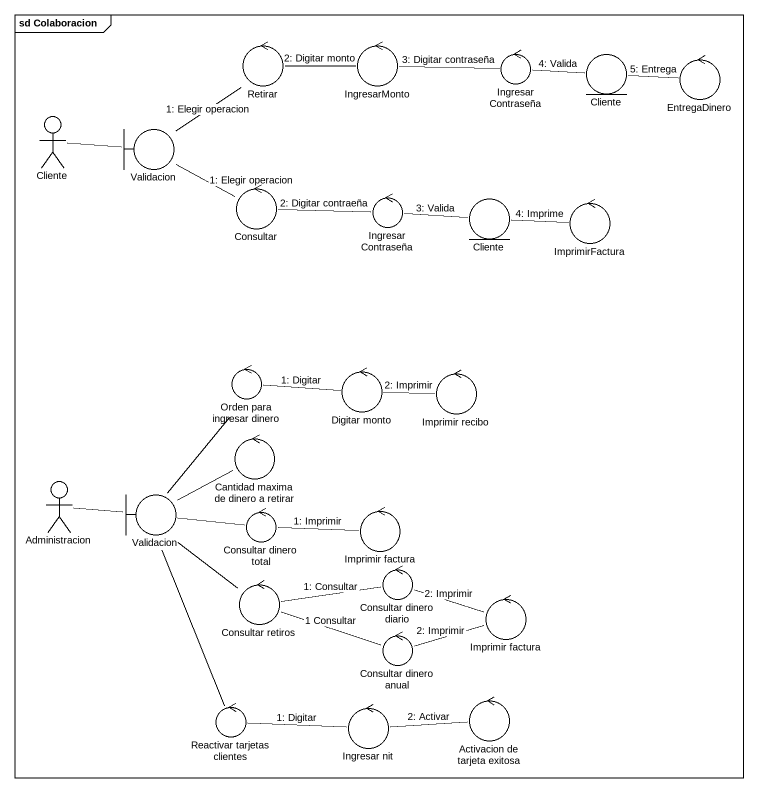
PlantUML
@startuml
mainframe sd Colaboracion
control Retirar
control IngresarMonto
control IngresarContraseña
entity Cliente
control EntregaDinero
actor "Cliente" as Cliente_2
boundary Validacion
control Consultar
control "IngresarContraseña" as IngresarContraseña_2
entity "Cliente" as Cliente_3
control ImprimirFactura
control "Orden para ingresar dinero" as Orden_para_ingresar_dinero
control "Digitar monto" as Digitar_monto
control "Imprimir recibo" as Imprimir_recibo
control "Cantidad maxima de dinero a retirar" as Cantidad_maxima_de_dinero_a
actor Administracion
boundary "Validacion" as Validacion_2
control "Consultar dinero total" as Consultar_dinero_total
control "Imprimir factura" as Imprimir_factura
control "Consultar retiros" as Consultar_retiros
control "Consultar dinero diario" as Consultar_dinero_diario
control "Imprimir factura" as Imprimir_factura_2
control "Consultar dinero anual" as Consultar_dinero_anual
control "Reactivar tarjetas clientes" as Reactivar_tarjetas_clientes
control "Ingresar nit" as Ingresar_nit
control "Activacion de tarjeta exitosa" as Activacion_de_tarjeta
Retirar -right- IngresarMonto : 2: Digitar monto
IngresarMonto -right- IngresarContraseña : 3: Digitar contraseña
IngresarContraseña -right- Cliente : 4: Valida
Cliente -right- EntregaDinero : 5: Entrega
Cliente_2 -right- Validacion
Validacion -up- Retirar : 1: Elegir operacion
Validacion -right- Consultar : 1: Elegir operacion
Consultar -right- IngresarContraseña_2 : 2: Digitar contraeña
IngresarContraseña_2 -right- Cliente_3 : 3: Valida
Cliente_3 -right- ImprimirFactura : 4: Imprime
Orden_para_ingresar_dinero -right- Digitar_monto : 1: Digitar
Digitar_monto -right- Imprimir_recibo : 2: Imprimir
Administracion -right- Validacion_2
Validacion_2 -up- Orden_para_ingresar_dinero
Validacion_2 -right- Cantidad_maxima_de_dinero_a
Validacion_2 -right- Consultar_dinero_total
Validacion_2 -- Consultar_retiros
Validacion_2 -- Reactivar_tarjetas_clientes
Consultar_dinero_total -right- Imprimir_factura : 1: Imprimir
Consultar_retiros -right- Consultar_dinero_diario : 1: Consultar
Consultar_retiros -right- Consultar_dinero_anual : 1 Consultar
Consultar_dinero_diario -right- Imprimir_factura_2 : 2: Imprimir
Consultar_dinero_anual -right- Imprimir_factura_2 : 2: Imprimir
Reactivar_tarjetas_clientes -right- Ingresar_nit : 1: Digitar
Ingresar_nit -right- Activacion_de_tarjeta : 2: Activar
@enduml
